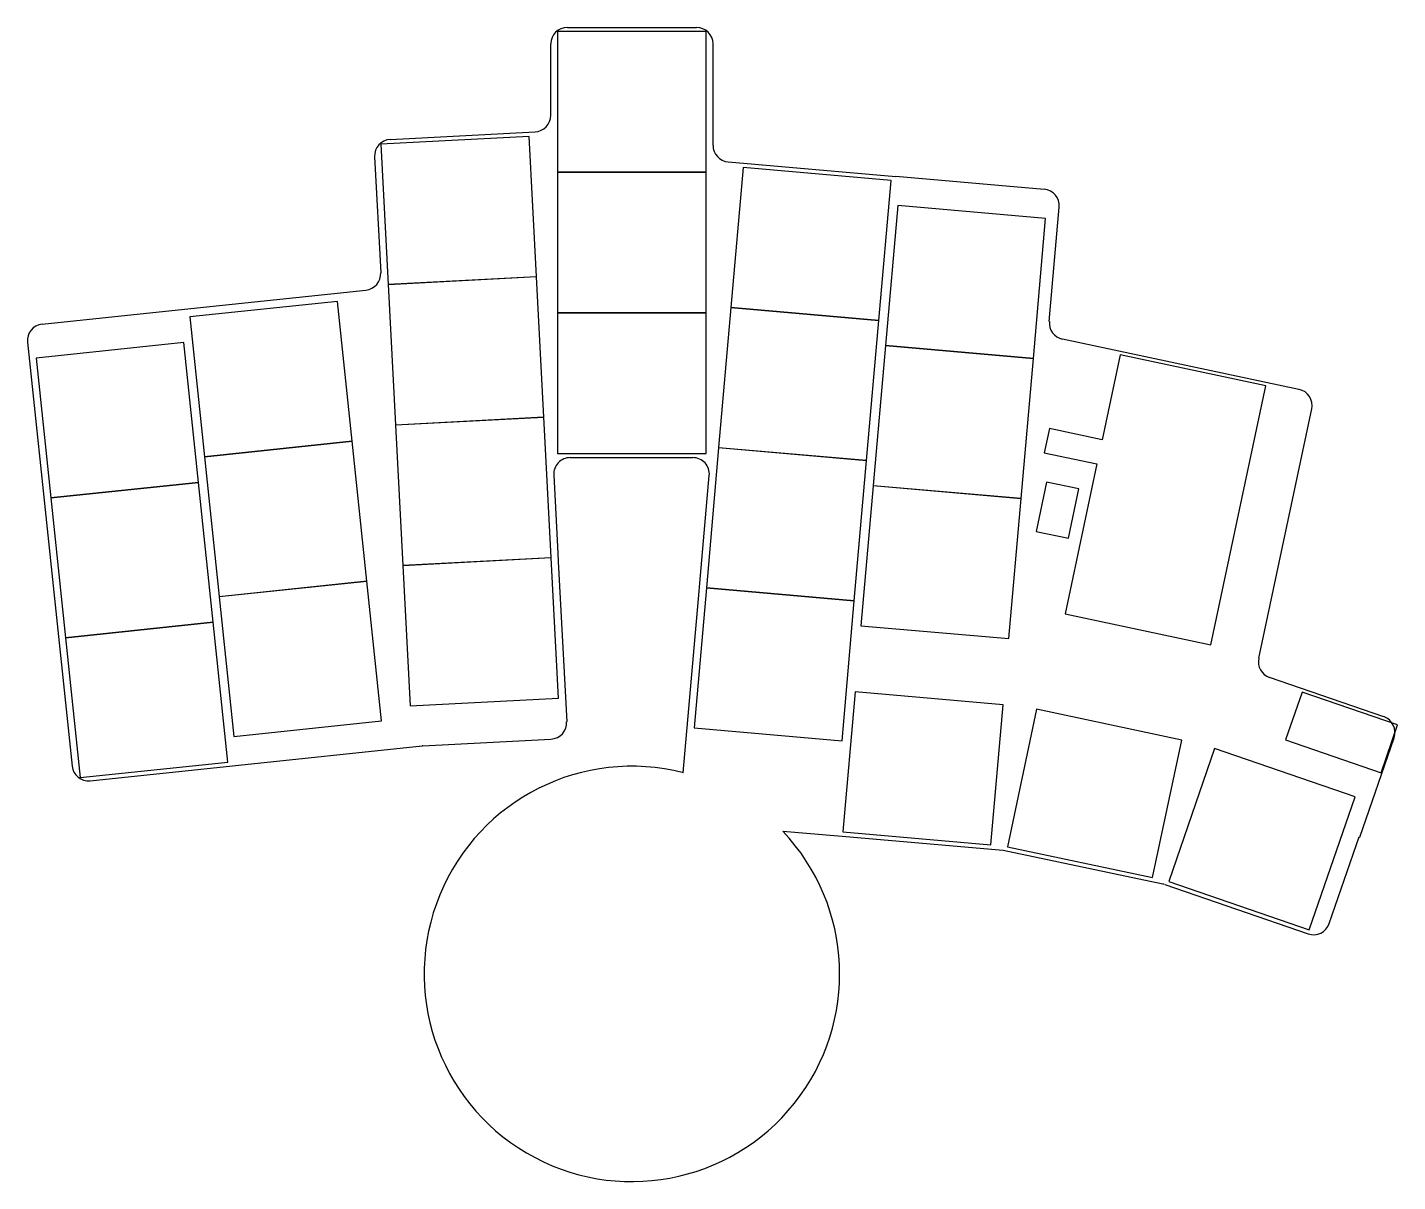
# Model space of a CAD drawing. Header units: millimetres. Extents: x -14 to 151, y -58 to 81.
import ezdxf

# ---------------------------------------------------------------- set-up
doc = ezdxf.new("R2010")
doc.units = ezdxf.units.MM

msp = doc.modelspace()

# ---------------------------------------------------------------- linework, layer by layer
for p, q in [((50.83, 81.29), (66.43, 81.29)), ((67.6, 80.78), (49.66, 80.78)), ((49.66, 80.78), (49.66, 63.79)), ((67.6, 63.79), (67.6, 80.78)), ((48.83, 70.66), (48.83, 79.29)), ((68.43, 67.02), (68.43, 79.29)), ((46.21, 68.12), (28.29, 67.18)), ((29.43, 67.75), (46.93, 68.67)), ((47.1, 51.16), (46.21, 68.12)), ((28.29, 67.18), (29.18, 50.22)), ((27.54, 65.65), (28.28, 51.63)), ((70.25, 65.03), (90.52, 63.25)), ((49.66, 63.79), (67.6, 63.79)), ((67.6, 63.78), (49.66, 63.78)), ((49.66, 63.78), (49.66, 46.79)), ((67.6, 46.79), (67.6, 63.78)), ((72.08, 64.36), (70.6, 47.43)), ((89.95, 62.8), (72.08, 64.36)), ((90.52, 63.3), (108.46, 61.73)), ((90.52, 63.25), (90.52, 63.3)), ((88.47, 45.87), (89.95, 62.8)), ((90.75, 59.77), (89.27, 42.84)), ((108.62, 58.2), (90.75, 59.77)), ((107.14, 41.28), (108.62, 58.2)), ((109.06, 45.75), (110.27, 59.57)), ((29.18, 50.22), (47.1, 51.16)), ((47.1, 51.15), (29.18, 50.21)), ((29.18, 50.21), (30.07, 33.24)), ((47.99, 34.18), (47.1, 51.15)), ((4.59, 47.24), (26.49, 49.54)), ((23.06, 48.17), (5.22, 46.29)), ((24.84, 31.27), (23.06, 48.17)), ((-12.62, 45.43), (4.59, 47.24)), ((49.66, 46.79), (67.6, 46.79)), ((67.6, 46.78), (49.66, 46.78)), ((49.66, 46.78), (49.66, 29.79)), ((67.6, 29.79), (67.6, 46.78)), ((70.59, 47.42), (69.11, 30.5)), ((88.47, 45.86), (70.59, 47.42)), ((70.6, 47.43), (88.47, 45.87)), ((5.22, 46.29), (7, 29.4)), ((86.99, 28.94), (88.47, 45.86)), ((-14.4, 43.23), (-9.01, -7.99)), ((4.48, 43.2), (-13.36, 41.32)), ((6.25, 26.3), (4.48, 43.2)), ((139.23, 37.54), (110.64, 43.62)), ((89.26, 42.83), (87.78, 25.9)), ((107.14, 41.27), (89.26, 42.83)), ((89.27, 42.84), (107.14, 41.28)), ((117.63, 41.72), (115.45, 31.45)), ((135.24, 37.98), (117.63, 41.72)), ((-13.36, 41.32), (-11.59, 24.43)), ((105.66, 24.34), (107.14, 41.27)), ((128.58, 6.68), (135.24, 37.98)), ((134.37, 5.04), (140.77, 35.17)), ((30.07, 33.24), (47.99, 34.18)), ((47.99, 34.17), (30.07, 33.23)), ((30.07, 33.23), (30.96, 16.26)), ((48.88, 17.2), (47.99, 34.17)), ((109.09, 32.8), (108.46, 29.87)), ((115.45, 31.45), (109.09, 32.8)), ((7, 29.4), (24.84, 31.27)), ((24.84, 31.26), (7, 29.39)), ((26.61, 14.37), (24.84, 31.26)), ((69.11, 30.49), (67.63, 13.56)), ((69.11, 30.5), (86.99, 28.94)), ((86.98, 28.93), (69.11, 30.49)), ((108.46, 29.87), (114.82, 28.52)), ((7, 29.39), (8.77, 12.49)), ((49.66, 29.79), (67.6, 29.79)), ((51.18, 29.29), (65.99, 29.29)), ((85.5, 12), (86.98, 28.93)), ((114.82, 28.52), (110.98, 10.42)), ((49.18, 27.18), (49.68, 17.74)), ((66.85, 14.13), (67.98, 27.11)), ((-11.59, 24.43), (6.25, 26.3)), ((6.26, 26.29), (-11.59, 24.42)), ((8.03, 9.4), (6.26, 26.29)), ((87.78, 25.89), (86.3, 8.97)), ((87.78, 25.9), (105.66, 24.34)), ((105.65, 24.33), (87.78, 25.89)), ((108.74, 26.34), (107.47, 20.37)), ((112.65, 25.5), (108.74, 26.34)), ((111.38, 19.54), (112.65, 25.5)), ((-11.59, 24.42), (-9.81, 7.52)), ((104.17, 7.41), (105.65, 24.33)), ((107.47, 20.37), (111.38, 19.54)), ((30.96, 16.26), (48.88, 17.2)), ((48.88, 17.19), (30.96, 16.25)), ((49.77, 0.23), (48.88, 17.19)), ((49.68, 17.74), (49.73, 16.74)), ((49.73, 16.74), (50.75, -2.63)), ((30.96, 16.25), (31.85, -0.71)), ((8.77, 12.49), (26.61, 14.37)), ((26.62, 14.36), (8.77, 12.48)), ((28.39, -2.54), (26.62, 14.36)), ((67.63, 13.55), (66.15, -3.37)), ((66.76, 13.13), (66.85, 14.13)), ((67.63, 13.56), (85.5, 12)), ((85.5, 11.99), (67.63, 13.55)), ((8.77, 12.48), (10.55, -4.42)), ((64.84, -8.79), (66.76, 13.13)), ((84.02, -4.93), (85.5, 11.99)), ((110.98, 10.42), (128.58, 6.68)), ((-9.81, 7.52), (8.03, 9.4)), ((8.03, 9.39), (-9.81, 7.51)), ((9.81, -7.51), (8.03, 9.39)), ((86.3, 8.97), (104.17, 7.41)), ((-9.81, 7.51), (-8.03, -9.39)), ((149.48, -2.02), (135.67, 2.73)), ((31.85, -0.71), (49.77, 0.23)), ((85.6, 0.99), (84.12, -15.94)), ((103.48, -0.57), (85.6, 0.99)), ((139.61, 0.95), (137.62, -4.81)), ((151.15, -3.02), (139.61, 0.95)), ((102, -17.5), (103.48, -0.57)), ((107.53, -1.12), (104, -17.74)), ((125.08, -4.85), (107.53, -1.12)), ((10.55, -4.42), (28.39, -2.54)), ((149.16, -8.79), (151.15, -3.02)), ((33.38, -5.54), (48.85, -4.73)), ((66.15, -3.37), (84.02, -4.93)), ((121.55, -21.47), (125.08, -4.85)), ((137.62, -4.81), (149.16, -8.79)), ((146.58, -16.57), (150.72, -4.56)), ((10.39, -7.96), (33.27, -5.55)), ((129.04, -5.88), (123.51, -21.95)), ((146, -11.72), (129.04, -5.88)), ((-8.03, -9.39), (9.81, -7.51)), ((-6.82, -9.77), (10.39, -7.96)), ((140.47, -27.79), (146, -11.72)), ((76.85, -15.86), (83.55, -16.44)), ((83.55, -16.41), (83.55, -16.44)), ((83.55, -16.41), (103.47, -18.16)), ((84.12, -15.94), (102, -17.5)), ((142.88, -27.03), (146.49, -16.54)), ((146.49, -16.54), (146.58, -16.57)), ((103.47, -18.14), (103.47, -18.16)), ((103.47, -18.14), (122.77, -22.24)), ((104, -17.74), (121.55, -21.47)), ((123.01, -22.31), (140.33, -28.27)), ((123.51, -21.95), (140.47, -27.79))]:
    msp.add_line(p, q)
for centre, radius, start, end in [((50.83, 79.29), 2, 90, 180), ((66.43, 79.29), 2, 0, 90), ((46.83, 70.66), 2, 273, 0), ((29.54, 65.75), 2, 93, 183), ((70.43, 67.02), 2, 180, 265), ((108.28, 59.74), 2, 355, 85), ((26.28, 51.53), 2, 276, 3), ((-12.41, 43.44), 2, 96, 186), ((111.06, 45.57), 2, 175, 258), ((138.82, 35.58), 2, 348, 78), ((51.18, 27.29), 2, 90, 183), ((65.99, 27.29), 2, 355, 90), ((136.32, 4.62), 2, 168, 251), ((48.75, -2.74), 2, 273, 3), ((148.83, -3.91), 2, 341, 71), ((33.48, -7.54), 2, 93, 96), ((-7.03, -7.78), 2, 186, 276), ((58.63, -33.11), 25.1, 75.6632, 403.4322), ((122.35, -24.2), 2, 71, 78), ((140.98, -26.38), 2, 251, 341)]:
    msp.add_arc(centre, radius, start, end)

doc.saveas('drawing.dxf')
